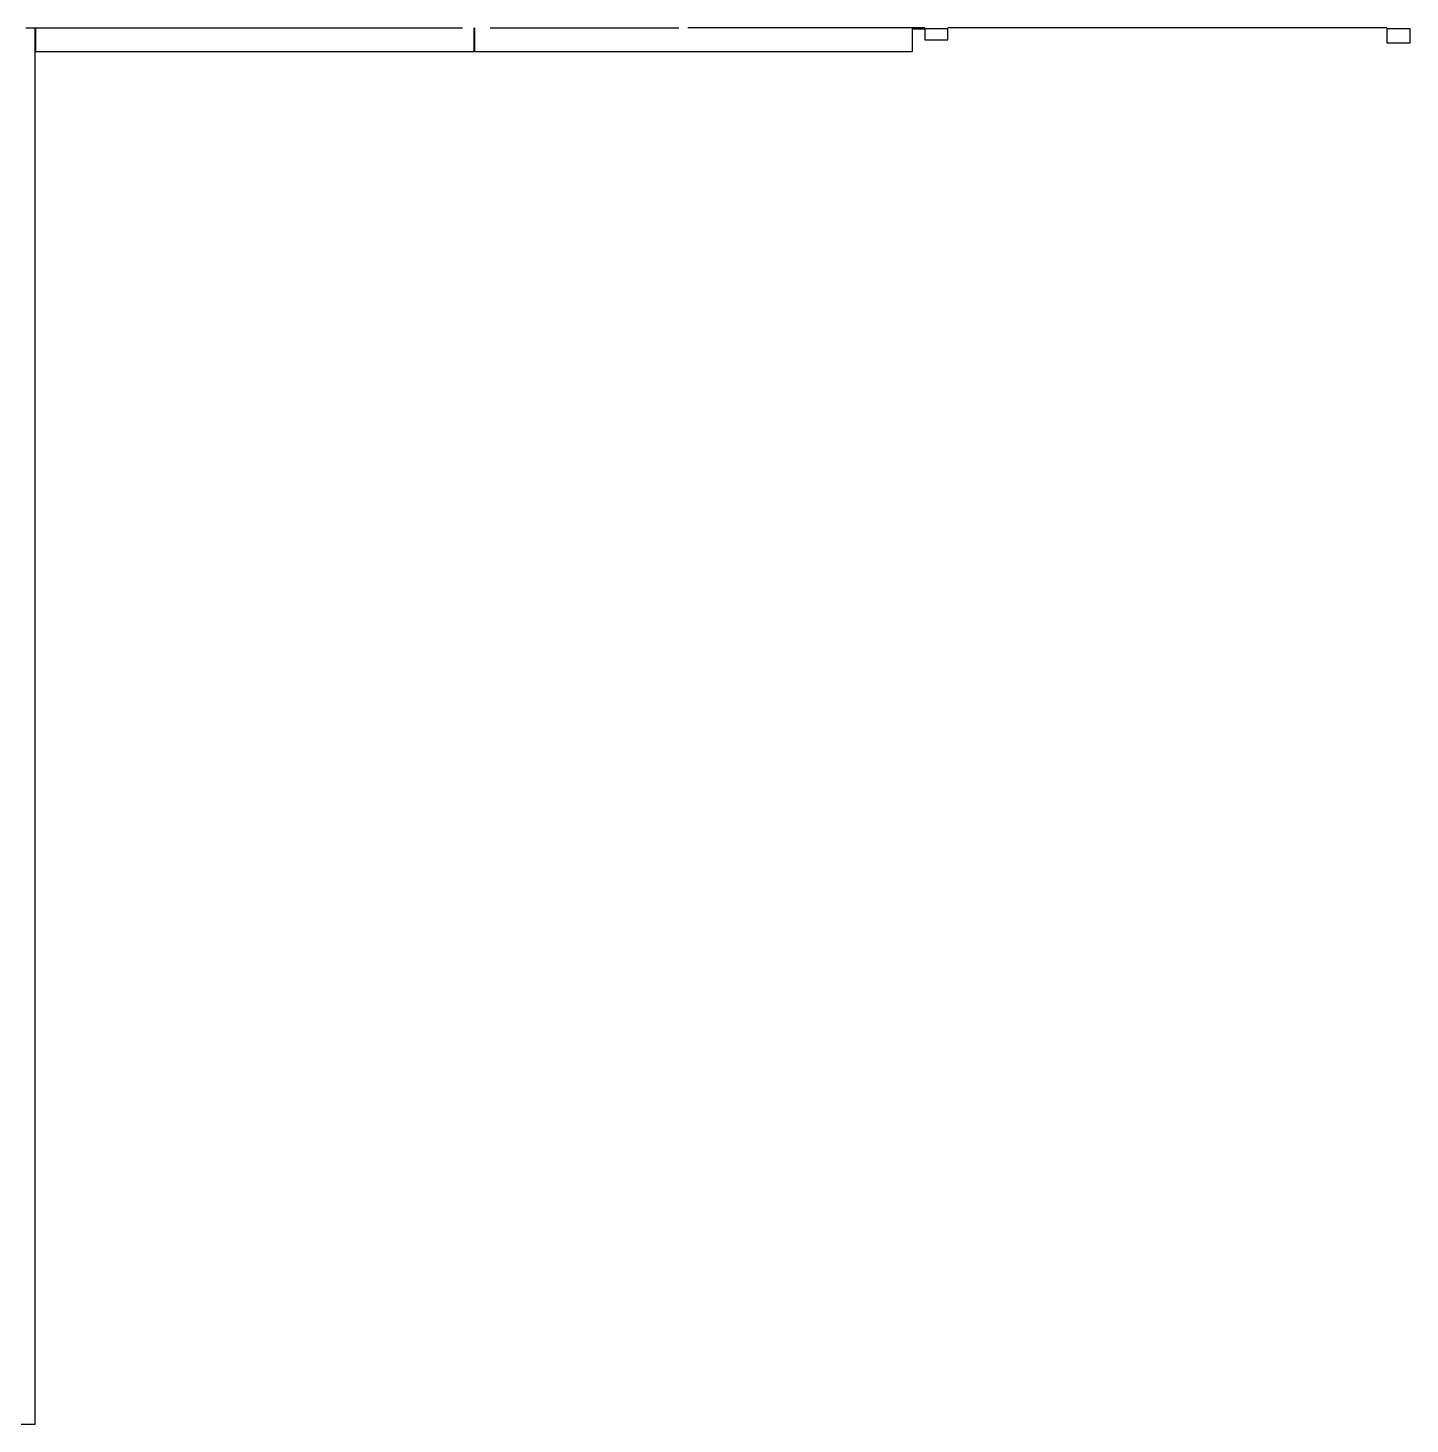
# Model space of a CAD drawing. Header units: metres. Extents: x 249.2 to 324.9, y -97.6 to -23.3.
# Drawn here: x 293.4 to 323.3, y -97.63 to -67.42 of the extents above; entities that cross this region are included whole.
import ezdxf

# ---------------------------------------------------------------- set-up
doc = ezdxf.new("R2010")
doc.units = ezdxf.units.M
doc.layers.add('ACC BH AltaVila -2PAV$0$P02', color=7, linetype='Continuous')
doc.layers.add('ACC BH AltaVila -2PAV$0$PLR', color=7, linetype='Continuous')

msp = doc.modelspace()

# ---------------------------------------------------------------- linework, layer by layer
at = {"layer": 'ACC BH AltaVila -2PAV$0$P02'}
for p, q in [((293.354, -67.42), (302.804, -67.42)), ((303.404, -67.42), (307.48, -67.42)), ((312.804, -67.42), (307.68, -67.42))]:
    msp.add_line(p, q, dxfattribs=at)
at = {"layer": 'ACC BH AltaVila -2PAV$0$P02', "linetype": 'Continuous'}
for p, q in [((293.554, -97.63), (293.554, -67.42)), ((293.574, -67.93), (293.574, -67.42)), ((303.044, -67.42), (303.044, -67.93)), ((303.064, -67.42), (303.064, -67.93)), ((312.534, -67.42), (312.534, -67.93)), ((312.554, -67.44), (312.804, -67.44)), ((322.804, -67.42), (313.304, -67.42)), ((293.574, -67.93), (303.044, -67.93)), ((303.064, -67.93), (312.534, -67.93)), ((293.254, -97.63), (293.554, -97.63))]:
    msp.add_line(p, q, dxfattribs=at)
at = {"layer": 'ACC BH AltaVila -2PAV$0$PLR'}
for p, q in [((313.304, -67.44), (312.804, -67.44)), ((312.804, -67.44), (312.804, -67.68)), ((313.304, -67.68), (313.304, -67.44)), ((323.304, -67.44), (322.804, -67.44)), ((322.804, -67.44), (322.804, -67.74)), ((323.304, -67.74), (323.304, -67.44)), ((312.804, -67.68), (313.304, -67.68)), ((322.804, -67.74), (323.304, -67.74))]:
    msp.add_line(p, q, dxfattribs=at)

doc.saveas('drawing.dxf')
